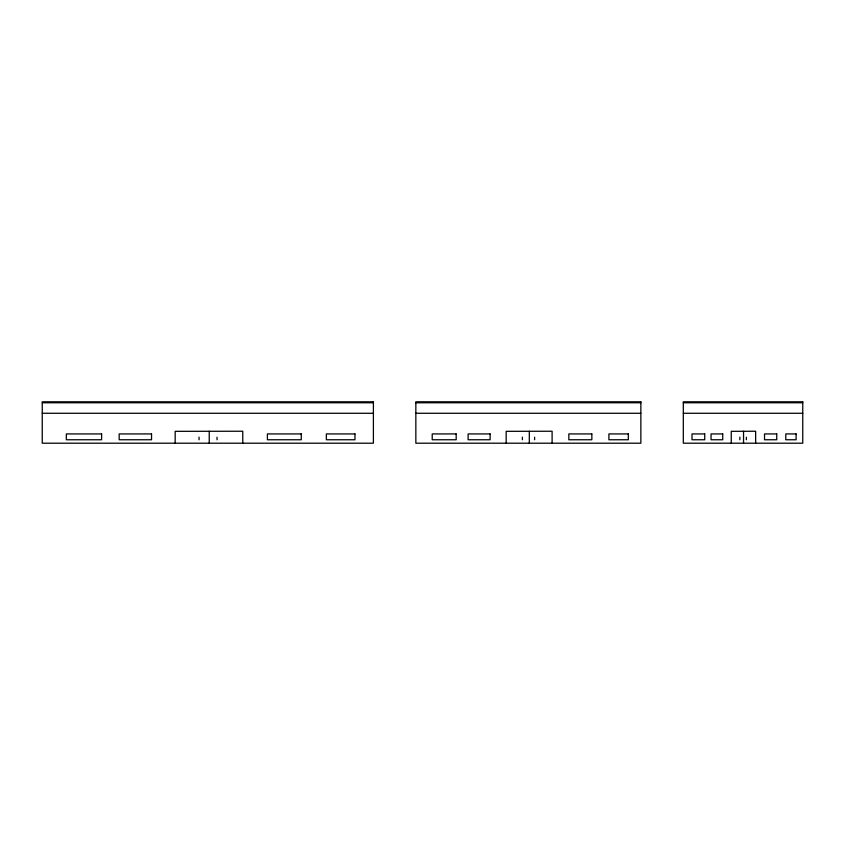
<?xml version="1.0" encoding="UTF-8"?>
<svg xmlns="http://www.w3.org/2000/svg" width="845" height="845" viewBox="0 0 845 845"><rect width="100%" height="100%" fill="white"/><g stroke="black" fill="none" stroke-linecap="round" stroke-linejoin="round"><path stroke-width="1.27" d="M42.25 402.769L373.395 402.769M415.846 402.769L640.859 402.769M683.309 402.769L802.75 402.769M42.25 413.268L373.395 413.268M415.846 413.268L640.859 413.268M683.309 413.268L802.75 413.268M755.641 443.202L755.641 431.235L731.252 431.33L731.252 443.202M746.357 437.235L746.357 439.759M743.537 431.235L743.537 443.202M739.861 437.129L739.861 439.759M552.102 443.202L552.102 431.235L506.166 431.33L506.166 443.202M534.621 437.235L534.621 439.759M529.308 431.235L529.308 443.202M522.39 437.129L522.39 439.759M242.768 443.202L242.768 431.235L175.168 431.33L175.168 443.202M217.038 437.235L217.038 439.759M209.233 431.235L209.233 443.202M199.04 437.129L199.04 439.759M373.395 401.797L42.25 401.797L42.25 443.202L373.395 443.202L373.395 401.797M640.859 401.797L415.846 401.797L415.846 443.202L640.859 443.202L640.859 401.797M802.75 401.797L683.309 401.797L683.309 443.202L802.75 443.202L802.75 401.797M101.611 433.929L66.332 433.929L66.332 439.759L101.611 439.759L101.611 433.929M151.54 433.929L119.177 433.929L119.177 439.759L151.54 439.759L151.54 433.929M301.264 433.929L267.4 433.929L267.4 439.759L301.264 439.759L301.264 433.929M354.963 433.929L326.36 433.929L326.36 439.759L354.963 439.759L354.963 433.929M456.184 433.929L432.217 433.929L432.217 439.759L456.184 439.759L456.184 433.929M490.111 433.929L468.119 433.929L468.119 439.759L490.111 439.759L490.111 433.929M591.849 433.929L568.833 433.929L568.833 439.759L591.849 439.759L591.849 433.929M628.331 433.929L608.896 433.929L608.896 439.759L628.331 439.759L628.331 433.929M704.719 433.929L692.002 433.929L692.002 439.759L704.719 439.759L704.719 433.929M722.728 433.929L711.057 433.929L711.057 439.759L722.728 439.759L722.728 433.929M776.735 433.929L764.524 433.929L764.524 439.759L776.735 439.759L776.735 433.929M796.106 433.929L785.787 433.929L785.787 439.759L796.106 439.759L796.106 433.929"/></g></svg>
